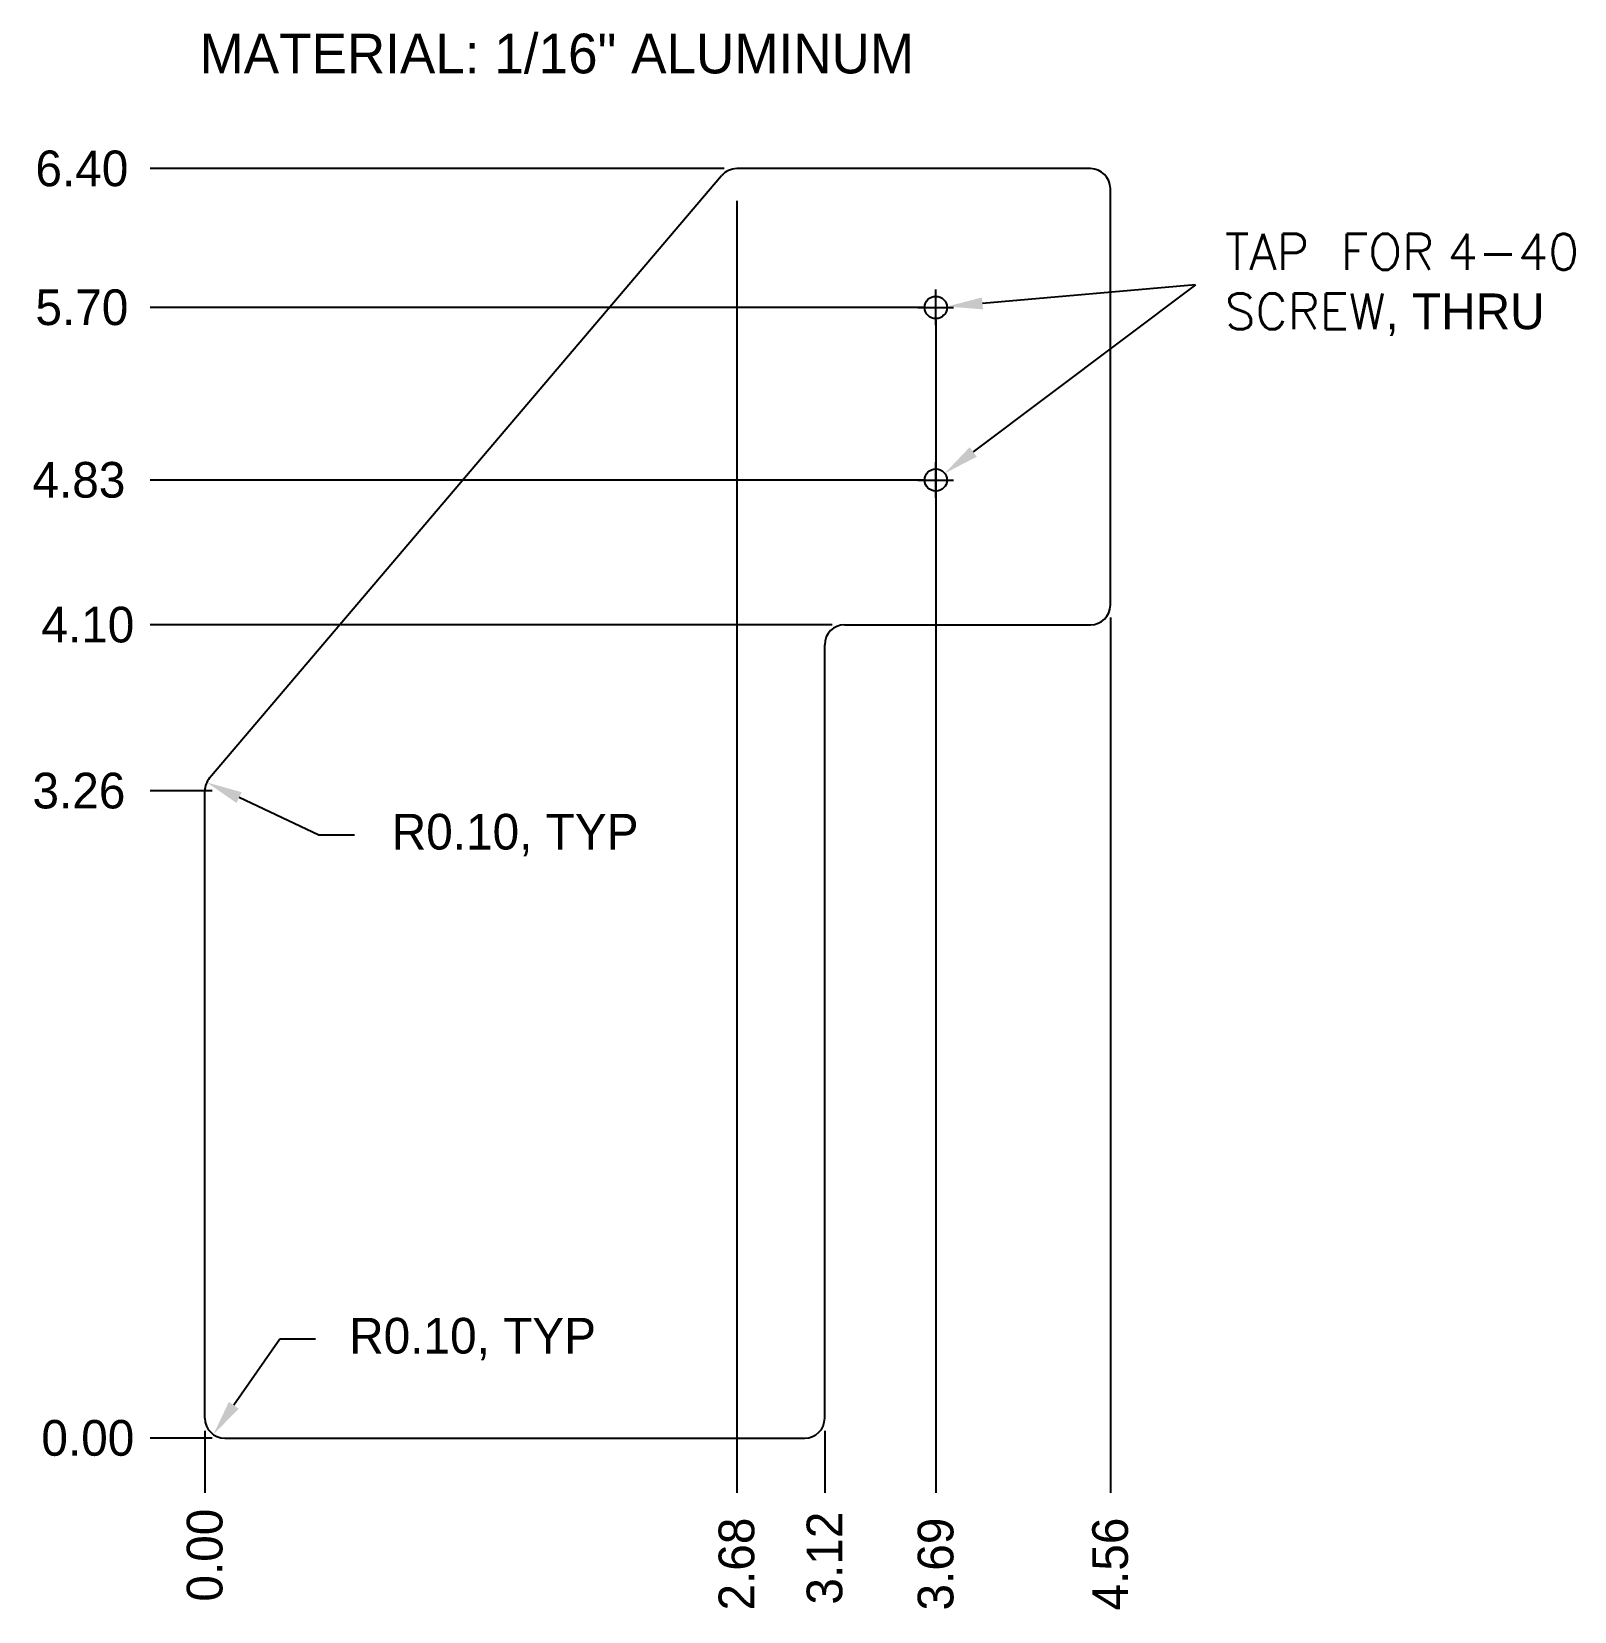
# Model space of a CAD drawing. Header units: inches. Extents: x 9.6 to 17.38, y 6.99 to 14.95.
import ezdxf

# ---------------------------------------------------------------- set-up
doc = ezdxf.new("R2010")
doc.units = ezdxf.units.IN
doc.header["$MEASUREMENT"] = 0
doc.layers.add('dimensions', color=50, linetype='Continuous')
doc.dimstyles.get("Standard").update_dxf_attribs({"dimtxt": 0.18, "dimasz": 0.18, "dimexe": 0.18, "dimexo": 0.0625, "dimgap": 0.09, "dimtad": 0, "dimtih": 1, "dimtoh": 1, "dimzin": 0, "dimdsep": 46, "dimtxsty": 'Standard', "dimcen": 0.09, "dimadec": 0, "dimazin": 0, "dimtfac": 1, "dimtofl": 0, "dimtmove": 0, "dimatfit": 3, "dimfxl": 1, "dimtolj": 1, "dimtzin": 0, "dimarcsym": 0})

# ---------------------------------------------------------------- blocks, each defined once
blk = doc.blocks.new('*D2')
at = {"layer": 'Defpoints', "color": 0, "transparency": 16777216}
for p in [(10.2033, 7.8631), (10.4783, 7.8631), (10.5783, 7.8631)]:
    blk.add_point(p, dxfattribs=at)
at = {"layer": 'dimensions', "color": 0, "lineweight": -2, "transparency": 16777216}
blk.add_line((10.5158, 7.8631), (10.2033, 7.8631), dxfattribs=at)
at = {"layer": 'dimensions', "color": 0, "transparency": 16777216, "insert": (9.8883, 7.8631), "char_height": 0.18, "attachment_point": 5}
blk.add_mtext('\\A1;0.00', dxfattribs=at)
blk = doc.blocks.new('*D3')
at = {"layer": 'Defpoints', "color": 0, "transparency": 16777216}
for p in [(10.4783, 7.9631), (10.4783, 7.8631), (10.4783, 7.5881)]:
    blk.add_point(p, dxfattribs=at)
at = {"layer": 'dimensions', "color": 0, "lineweight": -2, "transparency": 16777216}
blk.add_line((10.4783, 7.9006), (10.4783, 7.5881), dxfattribs=at)
at = {"layer": 'dimensions', "color": 0, "transparency": 16777216, "insert": (10.4783, 7.2731), "char_height": 0.18, "attachment_point": 5, "rotation": 90}
blk.add_mtext('\\A1;0.00', dxfattribs=at)
blk = doc.blocks.new('*D4')
at = {"layer": 'Defpoints', "color": 0, "transparency": 16777216}
for p in [(13.1595, 14.1631), (10.4783, 7.8631), (13.1595, 7.5881)]:
    blk.add_point(p, dxfattribs=at)
at = {"layer": 'dimensions', "color": 0, "lineweight": -2, "transparency": 16777216}
blk.add_line((13.1595, 14.1006), (13.1595, 7.5881), dxfattribs=at)
at = {"layer": 'dimensions', "color": 0, "transparency": 16777216, "insert": (13.1595, 7.2281), "char_height": 0.18, "attachment_point": 5, "rotation": 90}
blk.add_mtext('\\A1;2.68', dxfattribs=at)
blk = doc.blocks.new('*D5')
at = {"layer": 'Defpoints', "color": 0, "transparency": 16777216}
for p in [(13.6033, 7.9631), (10.4783, 7.8631), (13.6033, 7.5881)]:
    blk.add_point(p, dxfattribs=at)
at = {"layer": 'dimensions', "color": 0, "lineweight": -2, "transparency": 16777216}
blk.add_line((13.6033, 7.9006), (13.6033, 7.5881), dxfattribs=at)
at = {"layer": 'dimensions', "color": 0, "transparency": 16777216, "insert": (13.6033, 7.2581), "char_height": 0.18, "attachment_point": 5, "rotation": 90}
blk.add_mtext('\\A1;3.12', dxfattribs=at)
blk = doc.blocks.new('*D6')
at = {"layer": 'Defpoints', "color": 0, "transparency": 16777216}
for p in [(14.1633, 13.5631), (10.4783, 7.8631), (14.1633, 7.5881)]:
    blk.add_point(p, dxfattribs=at)
at = {"layer": 'dimensions', "color": 0, "lineweight": -2, "transparency": 16777216}
blk.add_line((14.1633, 13.5006), (14.1633, 7.5881), dxfattribs=at)
at = {"layer": 'dimensions', "color": 0, "transparency": 16777216, "insert": (14.1633, 7.2281), "char_height": 0.18, "attachment_point": 5, "rotation": 90}
blk.add_mtext('\\A1;3.69', dxfattribs=at)
blk = doc.blocks.new('*D7')
at = {"layer": 'Defpoints', "color": 0, "transparency": 16777216}
for p in [(15.0433, 12.0631), (10.4783, 7.8631), (15.0433, 7.5881)]:
    blk.add_point(p, dxfattribs=at)
at = {"layer": 'dimensions', "color": 0, "lineweight": -2, "transparency": 16777216}
blk.add_line((15.0433, 12.0006), (15.0433, 7.5881), dxfattribs=at)
at = {"layer": 'dimensions', "color": 0, "transparency": 16777216, "insert": (15.0433, 7.2281), "char_height": 0.18, "attachment_point": 5, "rotation": 90}
blk.add_mtext('\\A1;4.56', dxfattribs=at)
blk = doc.blocks.new('*D8')
at = {"layer": 'Defpoints', "color": 0, "transparency": 16777216}
for p in [(10.2033, 11.1263), (10.5783, 11.1263), (10.4783, 7.8631)]:
    blk.add_point(p, dxfattribs=at)
at = {"layer": 'dimensions', "color": 0, "lineweight": -2, "transparency": 16777216}
blk.add_line((10.5158, 11.1263), (10.2033, 11.1263), dxfattribs=at)
at = {"layer": 'dimensions', "color": 0, "transparency": 16777216, "insert": (9.8433, 11.1263), "char_height": 0.18, "attachment_point": 5}
blk.add_mtext('\\A1;3.26', dxfattribs=at)
blk = doc.blocks.new('*D9')
at = {"layer": 'Defpoints', "color": 0, "transparency": 16777216}
for p in [(10.2033, 11.9631), (13.7033, 11.9631), (10.4783, 7.8631)]:
    blk.add_point(p, dxfattribs=at)
at = {"layer": 'dimensions', "color": 0, "lineweight": -2, "transparency": 16777216}
blk.add_line((13.6408, 11.9631), (10.2033, 11.9631), dxfattribs=at)
at = {"layer": 'dimensions', "color": 0, "transparency": 16777216, "insert": (9.8883, 11.9631), "char_height": 0.18, "attachment_point": 5}
blk.add_mtext('\\A1;4.10', dxfattribs=at)
blk = doc.blocks.new('*D10')
at = {"layer": 'Defpoints', "color": 0, "transparency": 16777216}
for p in [(10.2033, 12.6931), (14.1633, 12.6931), (10.4783, 7.8631)]:
    blk.add_point(p, dxfattribs=at)
at = {"layer": 'dimensions', "color": 0, "lineweight": -2, "transparency": 16777216}
blk.add_line((14.1008, 12.6931), (10.2033, 12.6931), dxfattribs=at)
at = {"layer": 'dimensions', "color": 0, "transparency": 16777216, "insert": (9.8433, 12.6931), "char_height": 0.18, "attachment_point": 5}
blk.add_mtext('\\A1;4.83', dxfattribs=at)
blk = doc.blocks.new('*D11')
at = {"layer": 'Defpoints', "color": 0, "transparency": 16777216}
for p in [(10.2033, 13.5631), (14.1633, 13.5631), (10.4783, 7.8631)]:
    blk.add_point(p, dxfattribs=at)
at = {"layer": 'dimensions', "color": 0, "lineweight": -2, "transparency": 16777216}
blk.add_line((14.1008, 13.5631), (10.2033, 13.5631), dxfattribs=at)
at = {"layer": 'dimensions', "color": 0, "transparency": 16777216, "insert": (9.8583, 13.5631), "char_height": 0.18, "attachment_point": 5}
blk.add_mtext('\\A1;5.70', dxfattribs=at)
blk = doc.blocks.new('*D12')
at = {"layer": 'Defpoints', "color": 0, "transparency": 16777216}
for p in [(10.2033, 14.2631), (13.1595, 14.2631), (10.4783, 7.8631)]:
    blk.add_point(p, dxfattribs=at)
at = {"layer": 'dimensions', "color": 0, "lineweight": -2, "transparency": 16777216}
blk.add_line((13.097, 14.2631), (10.2033, 14.2631), dxfattribs=at)
at = {"layer": 'dimensions', "color": 0, "transparency": 16777216, "insert": (9.8583, 14.2631), "char_height": 0.18, "attachment_point": 5}
blk.add_mtext('\\A1;6.40', dxfattribs=at)

msp = doc.modelspace()

# ---------------------------------------------------------------- linework, layer by layer
for p, q in [((14.9433, 14.2631), (13.1595, 14.2631)), ((10.5021, 11.1911), (13.0833, 14.2279)), ((15.0433, 12.0631), (15.0433, 14.1631)), ((13.7033, 11.9631), (14.9433, 11.9631)), ((13.6033, 7.9631), (13.6033, 11.8631)), ((10.4783, 7.9631), (10.4783, 11.1263)), ((10.5783, 7.8631), (13.5033, 7.8631))]:
    msp.add_line(p, q)
for centre in [(14.1633, 13.5631), (14.1633, 12.6931)]:
    msp.add_circle(centre, 0.056)
for centre, start, end in [((13.1595, 14.1631), 90, 139.63546), ((14.9433, 14.1631), 0, 90), ((14.9433, 12.0631), 270, 0), ((13.7033, 11.8631), 90, 180), ((10.5783, 11.1263), 139.63546, 180), ((10.5783, 7.9631), 180, 270), ((13.5033, 7.9631), 270, 0)]:
    msp.add_arc(centre, 0.1, start, end)
at = {"layer": 'dimensions'}
for p, q in [((14.1633, 13.4731), (14.1633, 13.6531)), ((15.4729, 13.6769), (14.352, 12.8348)), ((15.4729, 13.6769), (14.3984, 13.5835)), ((14.0733, 13.5631), (14.2533, 13.5631)), ((14.1633, 12.6031), (14.1633, 12.7831)), ((14.1633, 12.6031), (14.1633, 12.7831)), ((14.0733, 12.6931), (14.2533, 12.6931)), ((14.0733, 12.6931), (14.2533, 12.6931)), ((11.052, 10.9036), (10.6507, 11.0923)), ((11.232, 10.9036), (11.052, 10.9036)), ((10.8563, 8.3627), (10.624, 8.0288)), ((11.0363, 8.3627), (10.8563, 8.3627))]:
    msp.add_line(p, q, dxfattribs=at)
for points in [[(14.3958, 13.6134), (14.401, 13.5536), (14.2191, 13.5679)], [(14.3339, 12.8588), (14.37, 12.8109), (14.208, 12.7267)], [(10.6634, 11.1195), (10.6379, 11.0652), (10.4878, 11.1689)], [(10.5993, 8.0459), (10.6486, 8.0116), (10.5211, 7.881)]]:
    msp.add_solid(points, dxfattribs=at)

# ---------------------------------------------------------------- texts
at = {"layer": 'dimensions', "insert": (10.4514, 14.9433), "char_height": 0.2, "width": 5.258853, "attachment_point": 1}
msp.add_mtext('MATERIAL: 1/16" ALUMINUM', dxfattribs=at)
at = {"layer": 'dimensions', "char_height": 0.18}
for s, insert, attachment_point in [('{\\Ftxt.shx|c1;TAP FOR} {\\Ftxt.shx|c1;4-40\\PSCREW}, THRU', (15.6203, 13.6769), 4), ('R0.10, TYP', (12.0425, 10.9036), 5), ('R0.10, TYP', (11.8281, 8.3627), 5)]:
    msp.add_mtext(s, dxfattribs=dict(at, insert=insert, attachment_point=attachment_point))

# ---------------------------------------------------------------- dimensions: what is measured, and where the dimension line sits
at = {"layer": 'dimensions'}
for feature_location, offset, dtype, origin, picture, middle in [((13.1595, 14.2631), (-2.9562, 0), 0, (10.4783, 7.8631), '*D12', (9.8583, 14.2631)), ((13.1595, 14.1631), (0, -6.575), 1, (10.4783, 7.8631), '*D4', (13.1595, 7.2281)), ((14.1633, 13.5631), (-3.96, 0), 0, (10.4783, 7.8631), '*D11', (9.8583, 13.5631)), ((14.1632634287, 13.5631028052), (0, -5.975), 1, (10.4782634287, 7.8631028052), '*D6', (14.1632634287, 7.2281028052)), ((14.1633, 12.6931), (-3.96, 0), 0, (10.4783, 7.8631), '*D10', (9.8433, 12.6931)), ((13.7033, 11.9631), (-3.5, 0), 0, (10.4783, 7.8631), '*D9', (9.8883, 11.9631)), ((15.0432634287, 12.0631028052), (0, -4.475), 1, (10.4782634287, 7.8631028052), '*D7', (15.0432634287, 7.2281028052)), ((10.5783, 11.1263), (-0.375, 0), 0, (10.4783, 7.8631), '*D8', (9.8433, 11.1263)), ((10.5782634287, 7.8631028052), (-0.375, 0), 0, (10.4782634287, 7.8631028052), '*D2', (9.8882634287, 7.8631028052)), ((10.4782634287, 7.9631028052), (0, -0.375), 1, (10.4782634287, 7.8631028052), '*D3', (10.4782634287, 7.2731028052)), ((13.6032634287, 7.9631028052), (0, -0.375), 1, (10.4782634287, 7.8631028052), '*D5', (13.6032634287, 7.2581028052))]:
    dim = msp.add_ordinate_dim(feature_location=feature_location, offset=offset, dtype=dtype, origin=origin, dimstyle='Standard', dxfattribs=at)
    dim.commit()
    dim.dimension.update_dxf_attribs({"geometry": picture, "text_midpoint": middle})

doc.saveas('drawing.dxf')
